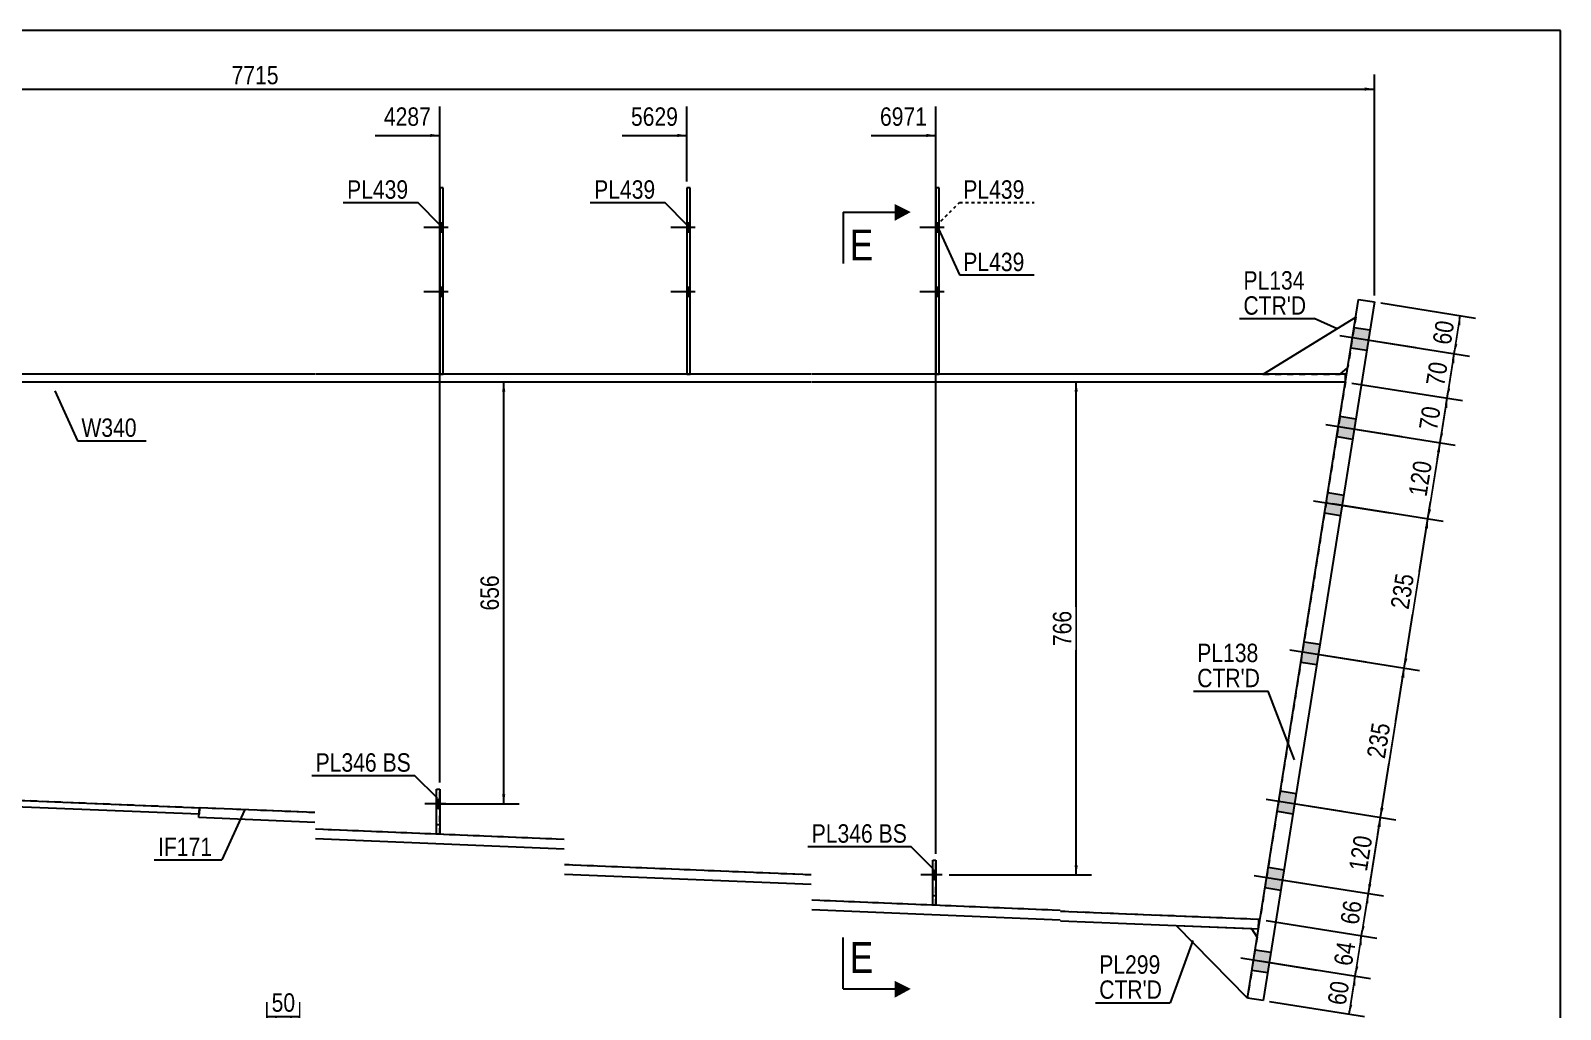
# Model space of a CAD drawing. Header units: millimetres. Extents: x -28 to 375, y -190 to 87.
# Drawn here: x 137.1 to 374.8, y -65.1 to 87.1 of the extents above; entities that cross this region are included whole.
import ezdxf

# ---------------------------------------------------------------- set-up
doc = ezdxf.new("R2010")
doc.units = ezdxf.units.MM
for name, pattern in [('DXK_LINE_DOT1', [1.8814, 0.9407, -0.9407]), ('DXK_LINE_DOT2', [3.9198, 1.9599, -1.9599]), ('DXK_LINE_DOT4', [0.9408, 0.4704, -0.4704])]:
    doc.linetypes.add(name, pattern=pattern)
doc.styles.add('Arial Narrow', font='ARIALN.TTF', dxfattribs={"height": 0.2})

# ---------------------------------------------------------------- blocks, each defined once
blk = doc.blocks.new('Unknown-623699545-1210')
at = {"color": 5, "linetype": 'Continuous'}
for p, q in [((374.82, 87.15), (-25.18, 87.15)), ((374.82, -189.85), (374.82, 87.15))]:
    blk.add_line(p, q, dxfattribs=at)
blk = doc.blocks.new('Part-623699545-2034 - 1712')
at = {"color": 7, "linetype": 'DXK_LINE_DOT1'}
for p, q in [((277.26, -48.85), (277.26, -41.85)), ((277.26, -41.85), (277.76, -41.85)), ((277.76, -48.85), (277.76, -41.85)), ((277.76, -48.85), (277.26, -48.85))]:
    blk.add_line(p, q, dxfattribs=at)
blk = doc.blocks.new('Bolt-623699545-1721 - 1712')
at = {"color": 3, "linetype": 'DXK_LINE_DOT2'}
for p, q in [((201.61, -33.1), (198.31, -33.1)), ((200.66, -32.4), (200.16, -32.4)), ((200.66, -33.8), (200.16, -33.8))]:
    blk.add_line(p, q, dxfattribs=at)
blk = doc.blocks.new('Part-623699545-1744 - 1712')
at = {"color": 2, "linetype": 'Continuous'}
for p, q in [((200.16, -37.8), (200.16, -30.8)), ((200.16, -30.8), (200.66, -30.8)), ((200.66, -30.8), (200.66, -37.8)), ((200.66, -37.8), (200.16, -37.8))]:
    blk.add_line(p, q, dxfattribs=at)
at = {"color": 7, "linetype": 'DXK_LINE_DOT1'}
blk.add_line((200.16, -36.3), (200.66, -36.3), dxfattribs=at)
blk = doc.blocks.new('Bolt-623699545-1720 - 1712')
at = {"linetype": 'Continuous'}
blk.add_hatch(color=3, dxfattribs=at).paths.add_polyline_path([(200.66, -33.8), (200.66, -32.4), (200.16, -32.4), (200.16, -33.8)])
at = {"color": 3, "linetype": 'Continuous'}
for p, q in [((201.61, -33.1), (198.31, -33.1)), ((200.66, -32.4), (200.16, -32.4)), ((200.66, -33.8), (200.16, -33.8))]:
    blk.add_line(p, q, dxfattribs=at)
blk = doc.blocks.new('Bolt-623699545-1722 - 1712')
at = {"linetype": 'Continuous'}
for points in [[(201.16, 55.8), (201.16, 57.2), (200.66, 57.2), (200.66, 55.8)], [(201.16, 55.8), (201.16, 57.2), (200.66, 57.2), (200.66, 55.8)], [(201.16, 45.8), (201.16, 47.2), (200.66, 47.2), (200.66, 45.8)], [(201.16, 45.8), (201.16, 47.2), (200.66, 47.2), (200.66, 45.8)]]:
    blk.add_hatch(color=3, dxfattribs=at).paths.add_polyline_path(points)
at = {"color": 3, "linetype": 'Continuous'}
for p, q in [((201.16, 57.2), (200.66, 57.2)), ((201.16, 57.2), (200.66, 57.2)), ((201.96, 56.5), (198.16, 56.5)), ((201.96, 56.5), (198.16, 56.5)), ((201.16, 55.8), (200.66, 55.8)), ((201.16, 55.8), (200.66, 55.8)), ((201.96, 46.5), (198.16, 46.5)), ((201.96, 46.5), (198.16, 46.5)), ((201.16, 47.2), (200.66, 47.2)), ((201.16, 47.2), (200.66, 47.2)), ((201.16, 45.8), (200.66, 45.8)), ((201.16, 45.8), (200.66, 45.8))]:
    blk.add_line(p, q, dxfattribs=at)
blk = doc.blocks.new('Part-623699545-2029 - 1712')
at = {"color": 2, "linetype": 'Continuous'}
for p, q in [((277.26, -48.85), (277.26, -41.85)), ((277.26, -41.85), (277.76, -41.85)), ((277.76, -41.85), (277.76, -48.85)), ((277.76, -48.85), (277.26, -48.85))]:
    blk.add_line(p, q, dxfattribs=at)
at = {"color": 7, "linetype": 'DXK_LINE_DOT1'}
blk.add_line((277.26, -47.35), (277.76, -47.35), dxfattribs=at)
blk = doc.blocks.new('Part-623699545-1766 - 1712')
at = {"color": 7, "linetype": 'DXK_LINE_DOT1'}
for p, q in [((200.16, -37.8), (200.16, -30.8)), ((200.16, -30.8), (200.66, -30.8)), ((200.66, -37.8), (200.66, -30.8)), ((200.66, -37.8), (200.16, -37.8))]:
    blk.add_line(p, q, dxfattribs=at)
blk = doc.blocks.new('Part-623699545-1771 - 1712')
at = {"color": 2, "linetype": 'Continuous'}
for p, q in [((201.16, 62.7), (200.66, 62.7)), ((200.66, 62.7), (200.66, 33.7)), ((201.16, 33.7), (201.16, 62.7))]:
    blk.add_line(p, q, dxfattribs=at)
at = {"color": 7, "linetype": 'DXK_LINE_DOT1'}
blk.add_line((200.66, 33.7), (201.16, 33.7), dxfattribs=at)
blk = doc.blocks.new('Part-623699545-1798 - 1712')
at = {"color": 2, "linetype": 'Continuous'}
for p, q in [((181.26, 33.7), (103.3, 33.7)), ((219.96, 33.7), (181.36, 33.7)), ((258.36, 33.7), (220.06, 33.7)), ((297.05, 33.7), (258.46, 33.7)), ((341.4, 33.7), (297.15, 33.7)), ((341.4, 32.5), (341.4, 33.7)), ((103.3, 32.5), (181.26, 32.5)), ((181.36, 32.5), (219.96, 32.5)), ((220.06, 32.5), (258.36, 32.5)), ((258.46, 32.5), (297.05, 32.5)), ((297.15, 32.5), (341.4, 32.5))]:
    blk.add_line(p, q, dxfattribs=at)
blk = doc.blocks.new('Part-623699545-1803 - 1712')
at = {"color": 2, "linetype": 'Continuous'}
for p, q in [((133.3, 32.5), (133.3, -32.5)), ((328.11, -51.09), (327.94, -51.08))]:
    blk.add_line(p, q, dxfattribs=at)
at = {"color": 7, "linetype": 'DXK_LINE_DOT1'}
for p, q in [((133.3, 32.5), (181.26, 32.5)), ((181.36, 32.5), (219.96, 32.5)), ((220.06, 32.5), (258.36, 32.5)), ((258.46, 32.5), (297.05, 32.5)), ((297.15, 32.5), (341.4, 32.5)), ((341.4, 32.5), (328.11, -51.09)), ((181.26, -34.47), (133.3, -32.5)), ((219.96, -38.64), (181.36, -37.05)), ((258.36, -44.16), (220.06, -42.58)), ((297.05, -49.68), (258.46, -48.09)), ((327.94, -51.08), (297.15, -49.82))]:
    blk.add_line(p, q, dxfattribs=at)
blk = doc.blocks.new('Part-623699545-1808 - 1712')
at = {"color": 2, "linetype": 'Continuous'}
for p, q in [((46.5, -32.5), (0, -32.5)), ((85.2, -32.5), (46.6, -32.5)), ((133.3, -32.5), (85.3, -32.5)), ((133.3, -32.5), (163.3, -33.73)), ((46.5, -33.5), (0, -33.5)), ((85.2, -33.5), (46.6, -33.5)), ((133.28, -33.5), (85.3, -33.5)), ((163.26, -34.73), (133.28, -33.5)), ((163.3, -33.73), (163.26, -34.73))]:
    blk.add_line(p, q, dxfattribs=at)
at = {"color": 7, "linetype": 'DXK_LINE_DOT1'}
blk.add_line((0, -33.5), (0, -32.5), dxfattribs=at)
blk = doc.blocks.new('Part-623699545-1861 - 1712')
at = {"color": 2, "linetype": 'Continuous'}
for p, q in [((326.17, -63.3), (343.45, 45.34)), ((343.45, 45.34), (345.91, 44.94)), ((345.91, 44.94), (328.64, -63.69)), ((328.64, -63.69), (326.17, -63.3))]:
    blk.add_line(p, q, dxfattribs=at)
blk = doc.blocks.new('Part-623699545-1890 - 1712')
at = {"color": 2, "linetype": 'Continuous'}
for p, q in [((328.6, 33.7), (343.01, 42.59)), ((340.6, 33.7), (341.75, 34.69))]:
    blk.add_line(p, q, dxfattribs=at)
at = {"color": 7, "linetype": 'DXK_LINE_DOT1'}
for p, q in [((343.01, 42.59), (341.75, 34.69)), ((328.59, 33.7), (328.6, 33.7)), ((328.59, 33.7), (340.59, 33.7)), ((340.59, 33.7), (340.6, 33.7))]:
    blk.add_line(p, q, dxfattribs=at)
blk = doc.blocks.new('Part-623699545-1910 - 1712')
at = {"color": 2, "linetype": 'Continuous'}
for p, q in [((239.56, 62.7), (239.06, 62.7)), ((239.06, 62.7), (239.06, 33.7)), ((239.56, 33.7), (239.56, 62.7))]:
    blk.add_line(p, q, dxfattribs=at)
at = {"color": 7, "linetype": 'DXK_LINE_DOT1'}
blk.add_line((239.06, 33.7), (239.56, 33.7), dxfattribs=at)
blk = doc.blocks.new('Bolt-623699545-1938 - 1712')
at = {"linetype": 'Continuous'}
blk.add_hatch(color=3, dxfattribs=at).paths.add_polyline_path([(277.76, -44.85), (277.76, -43.45), (277.26, -43.45), (277.26, -44.85)])
at = {"color": 3, "linetype": 'Continuous'}
for p, q in [((278.71, -44.15), (275.41, -44.15)), ((277.76, -43.45), (277.26, -43.45)), ((277.76, -44.85), (277.26, -44.85))]:
    blk.add_line(p, q, dxfattribs=at)
blk = doc.blocks.new('Bolt-623699545-1939 - 1712')
at = {"color": 3, "linetype": 'DXK_LINE_DOT2'}
for p, q in [((278.71, -44.15), (275.41, -44.15)), ((277.76, -43.45), (277.26, -43.45)), ((277.76, -44.85), (277.26, -44.85))]:
    blk.add_line(p, q, dxfattribs=at)
blk = doc.blocks.new('Bolt-623699545-1940 - 1712')
at = {"linetype": 'Continuous'}
for points in [[(278.25, 55.8), (278.25, 57.2), (277.75, 57.2), (277.75, 55.8)], [(278.25, 55.8), (278.25, 57.2), (277.75, 57.2), (277.75, 55.8)], [(278.25, 45.8), (278.25, 47.2), (277.75, 47.2), (277.75, 45.8)], [(278.25, 45.8), (278.25, 47.2), (277.75, 47.2), (277.75, 45.8)]]:
    blk.add_hatch(color=3, dxfattribs=at).paths.add_polyline_path(points)
at = {"color": 3, "linetype": 'Continuous'}
for p, q in [((278.25, 57.2), (277.75, 57.2)), ((278.25, 57.2), (277.75, 57.2)), ((279.05, 56.5), (275.25, 56.5)), ((279.05, 56.5), (275.25, 56.5)), ((278.25, 55.8), (277.75, 55.8)), ((278.25, 55.8), (277.75, 55.8)), ((279.05, 46.5), (275.25, 46.5)), ((279.05, 46.5), (275.25, 46.5)), ((278.25, 47.2), (277.75, 47.2)), ((278.25, 47.2), (277.75, 47.2)), ((278.25, 45.8), (277.75, 45.8)), ((278.25, 45.8), (277.75, 45.8))]:
    blk.add_line(p, q, dxfattribs=at)
blk = doc.blocks.new('Bolt-623699545-1942 - 1712')
at = {"linetype": 'Continuous'}
for points in [[(239.56, 55.8), (239.56, 57.2), (239.06, 57.2), (239.06, 55.8)], [(239.56, 55.8), (239.56, 57.2), (239.06, 57.2), (239.06, 55.8)], [(239.56, 45.8), (239.56, 47.2), (239.06, 47.2), (239.06, 45.8)], [(239.56, 45.8), (239.56, 47.2), (239.06, 47.2), (239.06, 45.8)]]:
    blk.add_hatch(color=3, dxfattribs=at).paths.add_polyline_path(points)
at = {"color": 3, "linetype": 'Continuous'}
for p, q in [((239.56, 57.2), (239.06, 57.2)), ((239.56, 57.2), (239.06, 57.2)), ((240.36, 56.5), (236.56, 56.5)), ((240.36, 56.5), (236.56, 56.5)), ((239.56, 55.8), (239.06, 55.8)), ((239.56, 55.8), (239.06, 55.8)), ((240.36, 46.5), (236.56, 46.5)), ((240.36, 46.5), (236.56, 46.5)), ((239.56, 47.2), (239.06, 47.2)), ((239.56, 47.2), (239.06, 47.2)), ((239.56, 45.8), (239.06, 45.8)), ((239.56, 45.8), (239.06, 45.8))]:
    blk.add_line(p, q, dxfattribs=at)
blk = doc.blocks.new('Bolt-623699545-1946 - 1712')
at = {"linetype": 'Continuous'}
for points in [[(342.75, 40.99), (342.25, 37.83), (344.72, 37.44), (345.22, 40.6)], [(342.75, 40.99), (342.25, 37.83), (344.72, 37.44), (345.22, 40.6)], [(340.56, 27.17), (340.05, 24.01), (342.52, 23.61), (343.02, 26.77)], [(340.56, 27.17), (340.05, 24.01), (342.52, 23.61), (343.02, 26.77)], [(338.67, 15.31), (338.17, 12.15), (340.64, 11.76), (341.14, 14.92)], [(338.67, 15.31), (338.17, 12.15), (340.64, 11.76), (341.14, 14.92)], [(334.98, -7.89), (334.48, -11.05), (336.95, -11.45), (337.45, -8.29)], [(334.98, -7.89), (334.48, -11.05), (336.95, -11.45), (337.45, -8.29)], [(331.29, -31.1), (330.79, -34.26), (333.26, -34.66), (333.76, -31.49)], [(331.29, -31.1), (330.79, -34.26), (333.26, -34.66), (333.76, -31.49)], [(329.41, -42.95), (328.9, -46.11), (331.37, -46.51), (331.87, -43.35)], [(329.41, -42.95), (328.9, -46.11), (331.37, -46.51), (331.87, -43.35)], [(327.36, -55.79), (326.86, -58.95), (329.33, -59.34), (329.83, -56.18)], [(327.36, -55.79), (326.86, -58.95), (329.33, -59.34), (329.83, -56.18)]]:
    blk.add_hatch(color=3, dxfattribs=at).paths.add_polyline_path(points)
at = {"color": 3, "linetype": 'Continuous'}
for p, q in [((342.75, 40.99), (345.22, 40.6)), ((342.75, 40.99), (345.22, 40.6)), ((340.55, 39.72), (352.38, 37.84)), ((340.55, 39.72), (352.38, 37.84)), ((342.25, 37.83), (344.72, 37.44)), ((342.25, 37.83), (344.72, 37.44)), ((340.56, 27.17), (343.02, 26.77)), ((340.56, 27.17), (343.02, 26.77)), ((338.35, 25.9), (350.18, 24.02)), ((338.35, 25.9), (350.18, 24.02)), ((340.05, 24.01), (342.52, 23.61)), ((340.05, 24.01), (342.52, 23.61)), ((338.67, 15.31), (341.14, 14.92)), ((338.67, 15.31), (341.14, 14.92)), ((336.47, 14.04), (348.3, 12.16)), ((336.47, 14.04), (348.3, 12.16)), ((338.17, 12.15), (340.64, 11.76)), ((338.17, 12.15), (340.64, 11.76)), ((332.78, -9.16), (344.61, -11.04)), ((332.78, -9.16), (344.61, -11.04)), ((334.98, -7.89), (337.45, -8.29)), ((334.98, -7.89), (337.45, -8.29)), ((334.48, -11.05), (336.95, -11.45)), ((334.48, -11.05), (336.95, -11.45)), ((329.09, -32.37), (340.92, -34.25)), ((329.09, -32.37), (340.92, -34.25)), ((331.29, -31.1), (333.76, -31.49)), ((331.29, -31.1), (333.76, -31.49)), ((330.79, -34.26), (333.26, -34.66)), ((330.79, -34.26), (333.26, -34.66)), ((327.2, -44.22), (339.03, -46.1)), ((327.2, -44.22), (339.03, -46.1)), ((329.41, -42.95), (331.87, -43.35)), ((329.41, -42.95), (331.87, -43.35)), ((328.9, -46.11), (331.37, -46.51)), ((328.9, -46.11), (331.37, -46.51)), ((325.16, -57.06), (336.99, -58.94)), ((325.16, -57.06), (336.99, -58.94)), ((327.36, -55.79), (329.83, -56.18)), ((327.36, -55.79), (329.83, -56.18)), ((326.86, -58.95), (329.33, -59.34)), ((326.86, -58.95), (329.33, -59.34))]:
    blk.add_line(p, q, dxfattribs=at)
blk = doc.blocks.new('Part-623699545-2039 - 1712')
at = {"color": 2, "linetype": 'Continuous'}
for p, q in [((278.25, 62.7), (277.75, 62.7)), ((277.75, 62.7), (277.75, 33.7)), ((278.25, 33.7), (278.25, 62.7))]:
    blk.add_line(p, q, dxfattribs=at)
at = {"color": 7, "linetype": 'DXK_LINE_DOT1'}
blk.add_line((277.75, 33.7), (278.25, 33.7), dxfattribs=at)
blk = doc.blocks.new('Part-623699545-1975 - 1712')
at = {"color": 2, "linetype": 'Continuous'}
for p, q in [((326.17, -63.3), (315.15, -52.06)), ((326.88, -52.55), (315.15, -52.06)), ((327.67, -53.85), (326.88, -52.55))]:
    blk.add_line(p, q, dxfattribs=at)
at = {"color": 7, "linetype": 'DXK_LINE_DOT1'}
blk.add_line((327.67, -53.85), (326.17, -63.3), dxfattribs=at)
blk = doc.blocks.new('Part-623699545-2044 - 1712')
at = {"color": 2, "linetype": 'Continuous'}
for p, q in [((163.23, -35.23), (163.3, -33.73)), ((181.26, -35.98), (163.23, -35.23)), ((181.26, -34.47), (163.3, -33.73)), ((219.96, -38.64), (181.36, -37.05)), ((219.96, -40.14), (181.36, -38.55)), ((258.36, -44.16), (220.06, -42.58)), ((258.36, -45.66), (220.06, -44.08)), ((297.05, -49.68), (258.46, -48.09)), ((297.05, -51.18), (258.46, -49.6)), ((327.94, -51.08), (297.15, -49.82)), ((327.88, -52.58), (297.15, -51.32)), ((327.88, -52.56), (327.94, -51.08))]:
    blk.add_line(p, q, dxfattribs=at)
at = {"color": 7, "linetype": 'DXK_LINE_DOT1'}
for q in [(327.88, -52.56), (327.88, -52.58)]:
    blk.add_line((327.88, -52.58), q, dxfattribs=at)
blk = doc.blocks.new('StraightDimension-623699545-2121 - 1712')
at = {"linetype": 'Continuous'}
for points in [[(342.45, -61.33), (342.93, -59.89), (342.94, -61.41)], [(342.47, -64.37), (341.99, -65.81), (341.98, -64.29)]]:
    blk.add_hatch(color=7, dxfattribs=at).paths.add_polyline_path(points)
at = {"color": 7, "linetype": 'Continuous'}
for p, q in [((328.09, -57.53), (345.3, -60.26)), ((341.99, -65.81), (342.93, -59.89)), ((329.63, -63.85), (344.36, -66.19))]:
    blk.add_line(p, q, dxfattribs=at)
at = {"color": 0}
blk.add_wipeout([(342.69, -60.43), (338.54, -59.77), (337.78, -64.56), (341.93, -65.22)], dxfattribs=at)
at = {"color": 3, "style": 'Arial Narrow'}
blk.add_text('60', height=2.863, rotation=80.9647, dxfattribs=at).set_placement((341.43, -64.54))
blk = doc.blocks.new('StraightDimension-623699545-2127 - 1712')
at = {"linetype": 'Continuous'}
for points in [[(343.45, -55.05), (343.93, -53.6), (343.94, -55.13)], [(343.41, -58.45), (342.93, -59.89), (342.92, -58.37)]]:
    blk.add_hatch(color=7, dxfattribs=at).paths.add_polyline_path(points)
at = {"color": 7, "linetype": 'Continuous'}
for p, q in [((329.1, -51.25), (346.3, -53.98)), ((342.93, -59.89), (343.93, -53.6)), ((328.09, -57.53), (345.3, -60.26))]:
    blk.add_line(p, q, dxfattribs=at)
at = {"color": 0}
blk.add_wipeout([(343.66, -54.32), (339.51, -53.66), (338.75, -58.46), (342.9, -59.12)], dxfattribs=at)
at = {"color": 3, "style": 'Arial Narrow'}
blk.add_text('64', height=2.863, rotation=80.9647, dxfattribs=at).set_placement((342.4, -58.43))
blk = doc.blocks.new('StraightDimension-623699545-2140 - 1712')
at = {"linetype": 'Continuous'}
for points in [[(350.06, -13.43), (350.55, -11.99), (350.56, -13.51)], [(347.34, -33.75), (346.86, -35.2), (346.84, -33.68)]]:
    blk.add_hatch(color=7, dxfattribs=at).paths.add_polyline_path(points)
at = {"color": 7, "linetype": 'Continuous'}
for p, q in [((335.72, -9.63), (352.92, -12.36)), ((346.86, -35.2), (350.55, -11.99)), ((332.03, -32.84), (349.23, -35.57))]:
    blk.add_line(p, q, dxfattribs=at)
at = {"color": 0}
blk.add_wipeout([(349.08, -20.27), (344.93, -19.61), (343.88, -26.21), (348.03, -26.87)], dxfattribs=at)
at = {"color": 3, "style": 'Arial Narrow'}
blk.add_text('235', height=2.863, rotation=80.9647, dxfattribs=at).set_placement((347.53, -26.18))
blk = doc.blocks.new('StraightDimension-623699545-2143 - 1712')
at = {"linetype": 'Continuous'}
for points in [[(353.75, 9.78), (354.24, 11.22), (354.25, 9.7)], [(351.03, -10.55), (350.55, -11.99), (350.54, -10.47)]]:
    blk.add_hatch(color=7, dxfattribs=at).paths.add_polyline_path(points)
at = {"color": 7, "linetype": 'Continuous'}
for p, q in [((339.41, 13.58), (356.61, 10.84)), ((350.55, -11.99), (354.24, 11.22)), ((335.72, -9.63), (352.92, -12.36))]:
    blk.add_line(p, q, dxfattribs=at)
at = {"color": 0}
blk.add_wipeout([(352.77, 2.94), (348.62, 3.6), (347.57, -3), (351.72, -3.66)], dxfattribs=at)
at = {"color": 3, "style": 'Arial Narrow'}
blk.add_text('235', height=2.863, rotation=80.9647, dxfattribs=at).set_placement((351.22, -2.97))
blk = doc.blocks.new('StraightDimension-623699545-2146 - 1712')
at = {"linetype": 'Continuous'}
for points in [[(355.64, 21.64), (356.12, 23.08), (356.13, 21.56)], [(354.72, 12.66), (354.24, 11.22), (354.23, 12.74)]]:
    blk.add_hatch(color=7, dxfattribs=at).paths.add_polyline_path(points)
at = {"color": 7, "linetype": 'Continuous'}
for p, q in [((341.29, 25.44), (358.49, 22.7)), ((354.24, 11.22), (356.12, 23.08)), ((339.41, 13.58), (356.61, 10.84))]:
    blk.add_line(p, q, dxfattribs=at)
at = {"color": 0}
blk.add_wipeout([(355.56, 20.47), (351.41, 21.13), (350.36, 14.53), (354.51, 13.87)], dxfattribs=at)
at = {"color": 3, "style": 'Arial Narrow'}
blk.add_text('120', height=2.863, rotation=80.9647, dxfattribs=at).set_placement((354.01, 14.56))
blk = doc.blocks.new('StraightDimension-623699545-2152 - 1712')
at = {"linetype": 'Continuous'}
for points in [[(356.74, 28.54), (357.22, 29.98), (357.23, 28.46)], [(356.6, 24.52), (356.12, 23.08), (356.11, 24.6)]]:
    blk.add_hatch(color=7, dxfattribs=at).paths.add_polyline_path(points)
at = {"color": 7, "linetype": 'Continuous'}
for p, q in [((342.39, 32.34), (359.59, 29.61)), ((356.12, 23.08), (357.22, 29.98)), ((341.29, 25.44), (358.49, 22.7))]:
    blk.add_line(p, q, dxfattribs=at)
at = {"color": 0}
blk.add_wipeout([(356.9, 28.95), (352.76, 29.61), (351.99, 24.82), (356.14, 24.16)], dxfattribs=at)
at = {"color": 3, "style": 'Arial Narrow'}
blk.add_text('70', height=2.863, rotation=80.9647, dxfattribs=at).set_placement((355.64, 24.84))
blk = doc.blocks.new('StraightDimension-623699545-2161 - 1712')
at = {"linetype": 'Continuous'}
for points in [[(344.49, -48.49), (344.97, -47.05), (344.98, -48.57)], [(344.41, -52.16), (343.93, -53.6), (343.92, -52.08)]]:
    blk.add_hatch(color=7, dxfattribs=at).paths.add_polyline_path(points)
at = {"color": 7, "linetype": 'Continuous'}
for p, q in [((330.14, -44.69), (347.34, -47.43)), ((343.93, -53.6), (344.97, -47.05)), ((329.1, -51.25), (346.3, -53.98))]:
    blk.add_line(p, q, dxfattribs=at)
at = {"color": 0}
blk.add_wipeout([(344.68, -47.91), (340.54, -47.25), (339.77, -52.04), (343.92, -52.7)], dxfattribs=at)
at = {"color": 3, "style": 'Arial Narrow'}
blk.add_text('66', height=2.863, rotation=80.9647, dxfattribs=at).set_placement((343.42, -52.01))
blk = doc.blocks.new('StraightDimension-623699545-2170 - 1712')
at = {"linetype": 'Continuous'}
for points in [[(346.37, -36.64), (346.86, -35.2), (346.87, -36.72)], [(345.45, -45.61), (344.97, -47.05), (344.96, -45.53)]]:
    blk.add_hatch(color=7, dxfattribs=at).paths.add_polyline_path(points)
at = {"color": 7, "linetype": 'Continuous'}
for p, q in [((332.03, -32.84), (349.23, -35.57)), ((344.97, -47.05), (346.86, -35.2)), ((330.14, -44.69), (347.34, -47.43))]:
    blk.add_line(p, q, dxfattribs=at)
at = {"color": 0}
blk.add_wipeout([(346.29, -37.8), (342.14, -37.14), (341.09, -43.74), (345.24, -44.4)], dxfattribs=at)
at = {"color": 3, "style": 'Arial Narrow'}
blk.add_text('120', height=2.863, rotation=80.9647, dxfattribs=at).set_placement((344.74, -43.71))
blk = doc.blocks.new('StraightDimension-623699545-2175 - 1712')
at = {"linetype": 'Continuous'}
for points in [[(357.84, 35.45), (358.32, 36.9), (358.33, 35.38)], [(357.7, 31.43), (357.22, 29.98), (357.21, 31.51)]]:
    blk.add_hatch(color=7, dxfattribs=at).paths.add_polyline_path(points)
at = {"color": 7, "linetype": 'Continuous'}
for p, q in [((343.49, 39.25), (360.69, 36.52)), ((357.22, 29.98), (358.32, 36.9)), ((342.39, 32.34), (359.59, 29.61))]:
    blk.add_line(p, q, dxfattribs=at)
at = {"color": 0}
blk.add_wipeout([(358, 35.86), (353.86, 36.52), (353.09, 31.73), (357.24, 31.07)], dxfattribs=at)
at = {"color": 3, "style": 'Arial Narrow'}
blk.add_text('70', height=2.863, rotation=80.9647, dxfattribs=at).set_placement((356.74, 31.75))
blk = doc.blocks.new('StraightDimension-623699545-2195 - 1712')
at = {"linetype": 'Continuous'}
for points in [[(358.78, 41.38), (359.26, 42.82), (359.27, 41.3)], [(358.8, 38.34), (358.32, 36.9), (358.31, 38.42)]]:
    blk.add_hatch(color=7, dxfattribs=at).paths.add_polyline_path(points)
at = {"color": 7, "linetype": 'Continuous'}
for p, q in [((346.9, 44.79), (361.63, 42.45)), ((358.32, 36.9), (359.26, 42.82)), ((343.49, 39.25), (360.69, 36.52))]:
    blk.add_line(p, q, dxfattribs=at)
at = {"color": 0}
blk.add_wipeout([(359.02, 42.28), (354.88, 42.94), (354.11, 38.14), (358.26, 37.49)], dxfattribs=at)
at = {"color": 3, "style": 'Arial Narrow'}
blk.add_text('60', height=2.863, rotation=80.9647, dxfattribs=at).set_placement((357.76, 38.17))
blk = doc.blocks.new('StraightDimension-623699545-2215 - 1712')
at = {"linetype": 'Continuous'}
for points in [[(299.31, 31), (299.56, 32.5), (299.81, 31)], [(299.81, -42.65), (299.56, -44.15), (299.31, -42.65)]]:
    blk.add_hatch(color=7, dxfattribs=at).paths.add_polyline_path(points)
at = {"color": 7, "linetype": 'Continuous'}
for p, q in [((279.81, 32.5), (301.96, 32.5)), ((299.56, -44.15), (299.56, 32.5)), ((279.83, -44.15), (301.96, -44.15))]:
    blk.add_line(p, q, dxfattribs=at)
at = {"color": 0}
blk.add_wipeout([(299.41, -2.48), (295.21, -2.48), (295.21, -9.17), (299.41, -9.17)], dxfattribs=at)
at = {"color": 3, "style": 'Arial Narrow'}
blk.add_text('766', height=2.863, rotation=90.0002, dxfattribs=at).set_placement((298.81, -8.57))
blk = doc.blocks.new('StraightDimension-623699545-2311 - 1712')
at = {"linetype": 'Continuous'}
blk.add_hatch(color=7, dxfattribs=at).paths.add_polyline_path([(344.41, 78.3), (345.91, 78.05), (344.41, 77.8)])
at = {"color": 7, "linetype": 'Continuous'}
for p, q in [((345.91, 45.94), (345.91, 80.3)), ((-2, 78.05), (345.91, 78.05))]:
    blk.add_line(p, q, dxfattribs=at)
at = {"color": 0}
blk.add_wipeout([(176.21, 78.2), (176.21, 82.4), (167.7, 82.4), (167.7, 78.2)], dxfattribs=at)
at = {"color": 3, "style": 'Arial Narrow'}
blk.add_text('7715', height=2.863, dxfattribs=at).set_placement((168.3, 78.8))
blk = doc.blocks.new('StraightDimension-623699545-4588 - 1712')
at = {"linetype": 'Continuous'}
blk.add_hatch(color=7, dxfattribs=at).paths.add_polyline_path([(276.26, 71.09), (277.76, 70.84), (276.26, 70.59)])
at = {"color": 7, "linetype": 'Continuous'}
for p, q in [((277.76, -40.85), (277.76, 75.34)), ((267.69, 70.84), (277.76, 70.84))]:
    blk.add_line(p, q, dxfattribs=at)
at = {"color": 0}
blk.add_wipeout([(276.98, 71.74), (276.98, 75.94), (268.47, 75.94), (268.47, 71.74)], dxfattribs=at)
at = {"color": 3, "style": 'Arial Narrow'}
blk.add_text('6971', height=2.863, dxfattribs=at).set_placement((269.07, 72.34))
blk = doc.blocks.new('StraightDimension-623699545-4589 - 1712')
at = {"linetype": 'Continuous'}
blk.add_hatch(color=7, dxfattribs=at).paths.add_polyline_path([(237.56, 71.09), (239.06, 70.84), (237.56, 70.59)])
at = {"color": 7, "linetype": 'Continuous'}
for p, q in [((239.06, 63.7), (239.06, 75.34)), ((228.99, 70.84), (239.06, 70.84))]:
    blk.add_line(p, q, dxfattribs=at)
at = {"color": 0}
blk.add_wipeout([(238.28, 71.74), (238.28, 75.94), (229.77, 75.94), (229.77, 71.74)], dxfattribs=at)
at = {"color": 3, "style": 'Arial Narrow'}
blk.add_text('5629', height=2.863, dxfattribs=at).set_placement((230.37, 72.34))
blk = doc.blocks.new('StraightDimension-623699545-4590 - 1712')
at = {"linetype": 'Continuous'}
blk.add_hatch(color=7, dxfattribs=at).paths.add_polyline_path([(199.16, 71.09), (200.66, 70.84), (199.16, 70.59)])
at = {"color": 7, "linetype": 'Continuous'}
for p, q in [((200.66, -29.8), (200.66, 75.34)), ((190.59, 70.84), (200.66, 70.84))]:
    blk.add_line(p, q, dxfattribs=at)
at = {"color": 0}
blk.add_wipeout([(199.88, 71.74), (199.88, 75.94), (191.37, 75.94), (191.37, 71.74)], dxfattribs=at)
at = {"color": 3, "style": 'Arial Narrow'}
blk.add_text('4287', height=2.863, dxfattribs=at).set_placement((191.97, 72.34))
blk = doc.blocks.new('StraightDimension-623699545-5151 - 1712')
at = {"linetype": 'Continuous'}
for points in [[(210.34, 31), (210.59, 32.5), (210.84, 31)], [(210.84, -31.6), (210.59, -33.1), (210.34, -31.6)]]:
    blk.add_hatch(color=7, dxfattribs=at).paths.add_polyline_path(points)
at = {"color": 7, "linetype": 'Continuous'}
for p, q in [((104.3, 32.5), (212.99, 32.5)), ((210.59, -33.1), (210.59, 32.5)), ((200.23, -33.1), (212.99, -33.1))]:
    blk.add_line(p, q, dxfattribs=at)
at = {"color": 0}
blk.add_wipeout([(210.44, 3.04), (206.24, 3.04), (206.24, -3.64), (210.44, -3.64)], dxfattribs=at)
at = {"color": 3, "style": 'Arial Narrow'}
blk.add_text('656', height=2.863, rotation=90.0002, dxfattribs=at).set_placement((209.84, -3.04))
blk = doc.blocks.new('StraightDimension-623699545-4652 - 1516')
at = {"linetype": 'Continuous'}
for points in [[(175.35, -66.43), (173.85, -66.18), (175.35, -65.93)], [(177.35, -65.93), (178.85, -66.18), (177.35, -66.43)]]:
    blk.add_hatch(color=7, dxfattribs=at).paths.add_polyline_path(points)
at = {"color": 7, "linetype": 'Continuous'}
for p, q in [((173.85, -78), (173.85, -63.93)), ((178.85, -78), (178.85, -63.93)), ((173.85, -66.18), (178.85, -66.18))]:
    blk.add_line(p, q, dxfattribs=at)
at = {"color": 0}
blk.add_wipeout([(178.78, -66.03), (178.78, -61.83), (173.92, -61.83), (173.92, -66.03)], dxfattribs=at)
at = {"color": 3, "style": 'Arial Narrow'}
blk.add_text('50', height=2.863, dxfattribs=at).set_placement((174.52, -65.43))
blk = doc.blocks.new('Mark-623699545-1906 - 1712')
at = {"color": 7, "linetype": 'Continuous'}
blk.add_line((239.18, 56.86), (235.65, 60.4), dxfattribs=at)
at = {"color": 0}
blk.add_wipeout([(234.15, 61), (234.15, 64), (224.65, 64), (224.65, 61)], dxfattribs=at)
blk.add_wipeout([(234.15, 61), (234.15, 64), (224.65, 64), (224.65, 61)], dxfattribs=at)
at = {"color": 7, "linetype": 'Continuous'}
blk.add_line((224.05, 60.4), (235.65, 60.4), dxfattribs=at)
at = {"color": 3, "style": 'Arial Narrow'}
blk.add_text('PL439', height=2.863, dxfattribs=at).set_placement((224.65, 61))
blk = doc.blocks.new('Mark-623699545-1767 - 1712')
at = {"color": 7, "linetype": 'Continuous'}
blk.add_line((200.78, 56.86), (197.25, 60.4), dxfattribs=at)
at = {"color": 0}
blk.add_wipeout([(195.75, 61), (195.75, 64), (186.25, 64), (186.25, 61)], dxfattribs=at)
blk.add_wipeout([(195.75, 61), (195.75, 64), (186.25, 64), (186.25, 61)], dxfattribs=at)
at = {"color": 7, "linetype": 'Continuous'}
blk.add_line((185.65, 60.4), (197.25, 60.4), dxfattribs=at)
at = {"color": 3, "style": 'Arial Narrow'}
blk.add_text('PL439', height=2.863, dxfattribs=at).set_placement((186.25, 61))
blk = doc.blocks.new('Mark-623699545-1799 - 1712')
at = {"color": 0}
blk.add_wipeout([(153.54, 23.97), (153.54, 26.97), (144.96, 26.97), (144.96, 23.97)], dxfattribs=at)
blk.add_wipeout([(153.54, 23.97), (153.54, 26.97), (144.96, 26.97), (144.96, 23.97)], dxfattribs=at)
at = {"color": 7, "linetype": 'Continuous'}
for p, q in [((140.82, 31.11), (144.36, 23.37)), ((144.36, 23.37), (155.04, 23.37))]:
    blk.add_line(p, q, dxfattribs=at)
at = {"color": 3, "style": 'Arial Narrow'}
blk.add_text('W340', height=2.863, dxfattribs=at).set_placement((144.96, 23.97))
blk = doc.blocks.new('Mark-623699545-1857 - 1712')
at = {"color": 7, "linetype": 'Continuous'}
blk.add_line((333.47, -26.28), (329.39, -15.56), dxfattribs=at)
at = {"color": 0}
blk.add_wipeout([(327.89, -11.06), (327.89, -8.06), (318.38, -8.06), (318.38, -11.06)], dxfattribs=at)
blk.add_wipeout([(327.89, -11.06), (327.89, -8.06), (318.38, -8.06), (318.38, -11.06)], dxfattribs=at)
blk.add_wipeout([(328.14, -14.96), (328.14, -11.96), (318.38, -11.96), (318.38, -14.96)], dxfattribs=at)
blk.add_wipeout([(328.14, -14.96), (328.14, -11.96), (318.38, -11.96), (318.38, -14.96)], dxfattribs=at)
at = {"color": 7, "linetype": 'Continuous'}
blk.add_line((317.78, -15.56), (329.39, -15.56), dxfattribs=at)
at = {"color": 3, "style": 'Arial Narrow'}
blk.add_text('PL138', height=2.863, dxfattribs=at).set_placement((318.38, -11.06))
at = {"color": 1, "style": 'Arial Narrow'}
blk.add_text("CTR'D", height=2.863, dxfattribs=at).set_placement((318.38, -14.96))
blk = doc.blocks.new('SectionMark-623699545-2487 - 1712')
at = {"linetype": 'Continuous'}
for points in [[(271.36, 60.18), (273.86, 58.93), (271.36, 57.56)], [(271.36, -60.63), (273.86, -61.88), (271.36, -63.25)]]:
    blk.add_hatch(color=30, dxfattribs=at).paths.add_polyline_path(points)
at = {"color": 30, "linetype": 'Continuous'}
for p, q in [((263.36, 58.93), (271.36, 58.93)), ((263.36, -61.88), (271.36, -61.88))]:
    blk.add_line(p, q, dxfattribs=at)
at = {"color": 0, "linetype": 'Continuous'}
for points in [[(268.01, 51.43), (268.01, 56.43), (264.36, 56.43), (264.36, 51.43)], [(268.01, -59.38), (268.01, -54.38), (264.36, -54.38), (264.36, -59.38)]]:
    blk.add_wipeout(points, dxfattribs=at)
at = {"color": 30, "linetype": 'Continuous'}
for p, q in [((263.36, 58.93), (263.36, 50.93)), ((263.36, -61.88), (263.36, -53.88))]:
    blk.add_line(p, q, dxfattribs=at)
at = {"color": 6, "linetype": 'Continuous', "style": 'Arial Narrow'}
for p in [(264.36, 51.43), (264.36, -59.38)]:
    blk.add_text('E', height=4.77, dxfattribs=at).set_placement(p)
blk = doc.blocks.new('Mark-623699545-1886 - 1712')
at = {"color": 7, "linetype": 'Continuous'}
blk.add_line((340.1, 40.78), (336.56, 42.37), dxfattribs=at)
at = {"color": 0}
blk.add_wipeout([(335.06, 46.87), (335.06, 49.87), (325.56, 49.87), (325.56, 46.87)], dxfattribs=at)
blk.add_wipeout([(335.06, 46.87), (335.06, 49.87), (325.56, 49.87), (325.56, 46.87)], dxfattribs=at)
blk.add_wipeout([(335.31, 42.97), (335.31, 45.97), (325.56, 45.97), (325.56, 42.97)], dxfattribs=at)
blk.add_wipeout([(335.31, 42.97), (335.31, 45.97), (325.56, 45.97), (325.56, 42.97)], dxfattribs=at)
at = {"color": 7, "linetype": 'Continuous'}
blk.add_line((324.96, 42.37), (336.56, 42.37), dxfattribs=at)
at = {"color": 3, "style": 'Arial Narrow'}
blk.add_text('PL134', height=2.863, dxfattribs=at).set_placement((325.56, 46.87))
at = {"color": 1, "style": 'Arial Narrow'}
blk.add_text("CTR'D", height=2.863, dxfattribs=at).set_placement((325.56, 42.97))
blk = doc.blocks.new('Mark-623699545-2035 - 1712')
at = {"color": 0}
blk.add_wipeout([(291.52, 61), (291.52, 64), (282.02, 64), (282.02, 61)], dxfattribs=at)
blk.add_wipeout([(291.52, 61), (291.52, 64), (282.02, 64), (282.02, 61)], dxfattribs=at)
at = {"color": 7, "linetype": 'DXK_LINE_DOT4'}
for p, q in [((277.88, 56.86), (281.42, 60.4)), ((281.42, 60.4), (293.02, 60.4))]:
    blk.add_line(p, q, dxfattribs=at)
at = {"color": 3, "style": 'Arial Narrow'}
blk.add_text('PL439', height=2.863, dxfattribs=at).set_placement((282.02, 61))
blk = doc.blocks.new('Mark-623699545-1971 - 1712')
at = {"color": 7, "linetype": 'Continuous'}
blk.add_line((317.69, -54.34), (314.15, -64.02), dxfattribs=at)
at = {"color": 0}
blk.add_wipeout([(312.65, -59.52), (312.65, -56.52), (303.15, -56.52), (303.15, -59.52)], dxfattribs=at)
blk.add_wipeout([(312.65, -59.52), (312.65, -56.52), (303.15, -56.52), (303.15, -59.52)], dxfattribs=at)
blk.add_wipeout([(312.9, -63.42), (312.9, -60.42), (303.15, -60.42), (303.15, -63.42)], dxfattribs=at)
blk.add_wipeout([(312.9, -63.42), (312.9, -60.42), (303.15, -60.42), (303.15, -63.42)], dxfattribs=at)
at = {"color": 7, "linetype": 'Continuous'}
blk.add_line((302.55, -64.02), (314.15, -64.02), dxfattribs=at)
at = {"color": 3, "style": 'Arial Narrow'}
blk.add_text('PL299', height=2.863, dxfattribs=at).set_placement((303.15, -59.52))
at = {"color": 1, "style": 'Arial Narrow'}
blk.add_text("CTR'D", height=2.863, dxfattribs=at).set_placement((303.15, -63.42))
blk = doc.blocks.new('Mark-623699545-2040 - 1712')
at = {"color": 7, "linetype": 'Continuous'}
blk.add_line((170.3, -34.1), (166.76, -41.83), dxfattribs=at)
at = {"color": 0}
blk.add_wipeout([(165.26, -41.23), (165.26, -38.23), (156.86, -38.23), (156.86, -41.23)], dxfattribs=at)
blk.add_wipeout([(165.26, -41.23), (165.26, -38.23), (156.86, -38.23), (156.86, -41.23)], dxfattribs=at)
at = {"color": 7, "linetype": 'Continuous'}
blk.add_line((156.26, -41.83), (166.76, -41.83), dxfattribs=at)
at = {"color": 3, "style": 'Arial Narrow'}
blk.add_text('IF171', height=2.863, dxfattribs=at).set_placement((156.86, -41.23))
blk = doc.blocks.new('MarkSet-623699545-2506 - 1712')
at = {"color": 0}
blk.add_wipeout([(267.97, -39.14), (267.97, -36.14), (258.46, -36.14), (258.46, -39.14)], dxfattribs=at)
blk.add_wipeout([(267.97, -39.14), (267.97, -36.14), (258.46, -36.14), (258.46, -39.14)], dxfattribs=at)
blk.add_wipeout([(273.25, -39.14), (273.25, -36.14), (268.87, -36.14), (268.87, -39.14)], dxfattribs=at)
blk.add_wipeout([(273.25, -39.14), (273.25, -36.14), (268.87, -36.14), (268.87, -39.14)], dxfattribs=at)
at = {"color": 7, "linetype": 'Continuous'}
for p in [(257.86, -39.74), (277.38, -43.28)]:
    blk.add_line(p, (273.85, -39.74), dxfattribs=at)
at = {"color": 3, "style": 'Arial Narrow'}
for s, p in [('PL346', (258.46, -39.14)), ('BS', (268.87, -39.14))]:
    blk.add_text(s, height=2.863, dxfattribs=at).set_placement(p)
blk = doc.blocks.new('MarkSet-623699545-2535 - 1712')
at = {"color": 0}
blk.add_wipeout([(190.87, -28.1), (190.87, -25.1), (181.36, -25.1), (181.36, -28.1)], dxfattribs=at)
blk.add_wipeout([(190.87, -28.1), (190.87, -25.1), (181.36, -25.1), (181.36, -28.1)], dxfattribs=at)
blk.add_wipeout([(196.15, -28.1), (196.15, -25.1), (191.77, -25.1), (191.77, -28.1)], dxfattribs=at)
blk.add_wipeout([(196.15, -28.1), (196.15, -25.1), (191.77, -25.1), (191.77, -28.1)], dxfattribs=at)
at = {"color": 7, "linetype": 'Continuous'}
for p in [(180.76, -28.7), (200.28, -32.23)]:
    blk.add_line(p, (196.75, -28.7), dxfattribs=at)
at = {"color": 3, "style": 'Arial Narrow'}
for s, p in [('PL346', (181.36, -28.1)), ('BS', (191.77, -28.1))]:
    blk.add_text(s, height=2.863, dxfattribs=at).set_placement(p)
blk = doc.blocks.new('Mark-623699545-5172 - 1712')
at = {"color": 0}
blk.add_wipeout([(291.52, 49.74), (291.52, 52.74), (282.02, 52.74), (282.02, 49.74)], dxfattribs=at)
blk.add_wipeout([(291.52, 49.74), (291.52, 52.74), (282.02, 52.74), (282.02, 49.74)], dxfattribs=at)
at = {"color": 7, "linetype": 'Continuous'}
for p, q in [((277.88, 56.87), (281.42, 49.14)), ((281.42, 49.14), (293.02, 49.14))]:
    blk.add_line(p, q, dxfattribs=at)
at = {"color": 3, "style": 'Arial Narrow'}
blk.add_text('PL439', height=2.863, dxfattribs=at).set_placement((282.02, 49.74))

msp = doc.modelspace()

# ---------------------------------------------------------------- block references
for name in ['Unknown-623699545-1210', 'Part-623699545-1771 - 1712', 'Part-623699545-1910 - 1712', 'Part-623699545-2039 - 1712', 'Bolt-623699545-1722 - 1712', 'Bolt-623699545-1942 - 1712', 'Bolt-623699545-1940 - 1712', 'Part-623699545-1861 - 1712', 'Bolt-623699545-1946 - 1712', 'Part-623699545-1890 - 1712', 'Part-623699545-1798 - 1712', 'Part-623699545-1803 - 1712', 'Part-623699545-1744 - 1712', 'Part-623699545-1766 - 1712', 'Part-623699545-1808 - 1712', 'Bolt-623699545-1721 - 1712', 'Bolt-623699545-1720 - 1712', 'Part-623699545-2044 - 1712', 'Part-623699545-2034 - 1712', 'Part-623699545-2029 - 1712', 'Bolt-623699545-1938 - 1712', 'Bolt-623699545-1939 - 1712', 'Part-623699545-1975 - 1712']:
    msp.add_blockref(name, (0, 0))

# ---------------------------------------------------------------- next in the draw order: block references
for name in ['StraightDimension-623699545-2215 - 1712', 'StraightDimension-623699545-2140 - 1712', 'Mark-623699545-1971 - 1712', 'StraightDimension-623699545-2121 - 1712', 'StraightDimension-623699545-4652 - 1516']:
    msp.add_blockref(name, (0, 0))

# ---------------------------------------------------------------- next in the draw order: block references
for name in ['StraightDimension-623699545-2143 - 1712', 'Mark-623699545-1857 - 1712', 'StraightDimension-623699545-2127 - 1712']:
    msp.add_blockref(name, (0, 0))

# ---------------------------------------------------------------- next in the draw order: block references
for name in ['StraightDimension-623699545-2146 - 1712', 'StraightDimension-623699545-2161 - 1712']:
    msp.add_blockref(name, (0, 0))

# ---------------------------------------------------------------- next in the draw order: block references
for name in ['StraightDimension-623699545-2152 - 1712', 'StraightDimension-623699545-2170 - 1712']:
    msp.add_blockref(name, (0, 0))

# ---------------------------------------------------------------- next in the draw order: block references
msp.add_blockref('StraightDimension-623699545-2175 - 1712', (0, 0))

# ---------------------------------------------------------------- next in the draw order: block references
msp.add_blockref('StraightDimension-623699545-2195 - 1712', (0, 0))

# ---------------------------------------------------------------- next in the draw order: block references
msp.add_blockref('StraightDimension-623699545-2311 - 1712', (0, 0))

# ---------------------------------------------------------------- next in the draw order: block references
for name in ['StraightDimension-623699545-4590 - 1712', 'StraightDimension-623699545-4589 - 1712', 'StraightDimension-623699545-4588 - 1712', 'Mark-623699545-1886 - 1712']:
    msp.add_blockref(name, (0, 0))

# ---------------------------------------------------------------- next in the draw order: block references
for name in ['Mark-623699545-1767 - 1712', 'Mark-623699545-1906 - 1712', 'Mark-623699545-2035 - 1712', 'SectionMark-623699545-2487 - 1712', 'StraightDimension-623699545-5151 - 1712']:
    msp.add_blockref(name, (0, 0))

# ---------------------------------------------------------------- next in the draw order: block references
for name in ['Mark-623699545-5172 - 1712', 'Mark-623699545-1799 - 1712', 'MarkSet-623699545-2535 - 1712', 'Mark-623699545-2040 - 1712', 'MarkSet-623699545-2506 - 1712']:
    msp.add_blockref(name, (0, 0))

doc.saveas('drawing.dxf')
